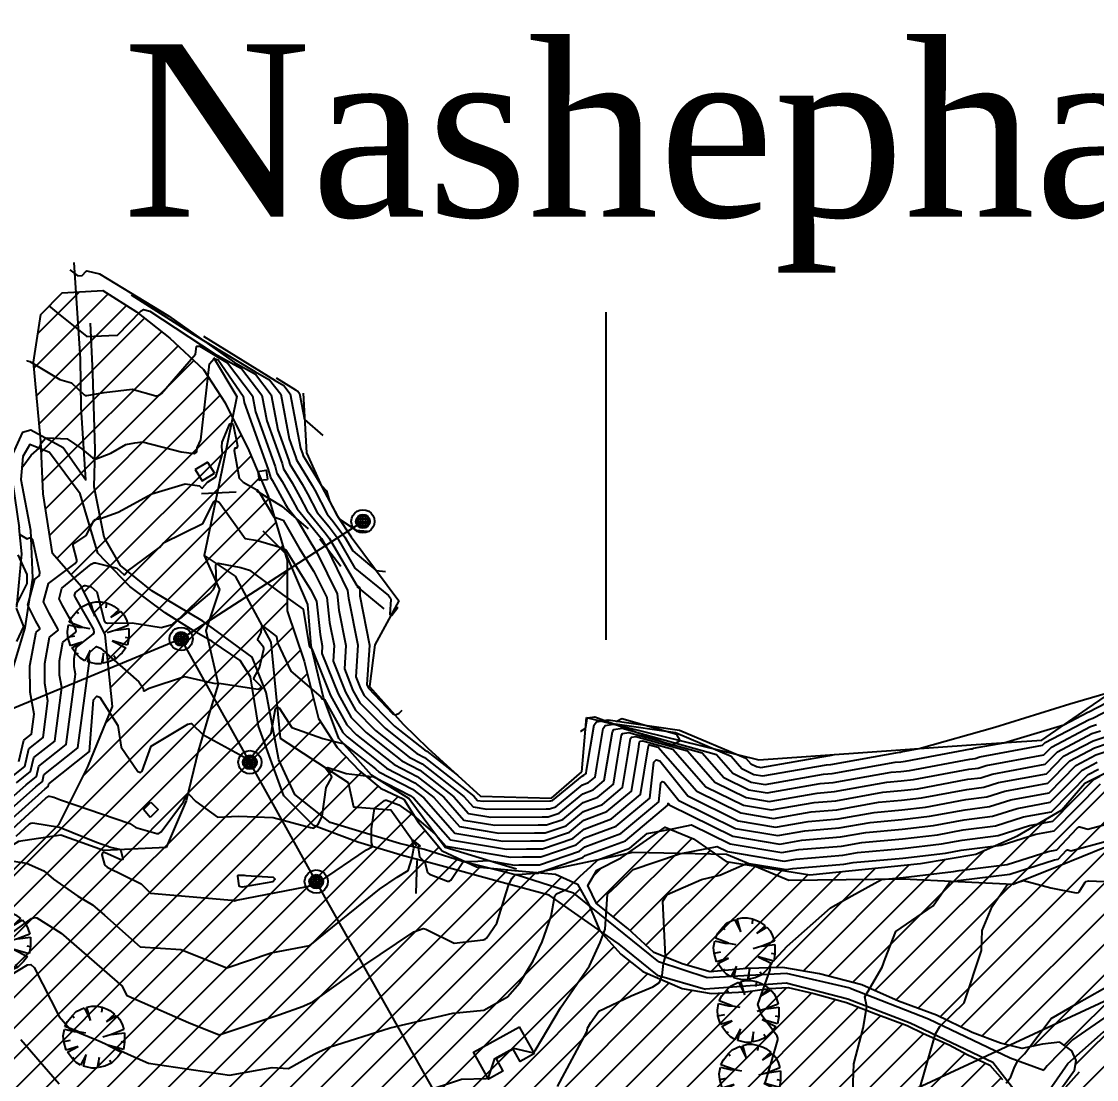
# Model space of a CAD drawing. Extents: x 13365 to 36625, y 86498 to 171760.
# Drawn here: x 16581.4 to 16893, y 88989.8 to 89296.4 of the extents above; entities that cross this region are included whole.
import ezdxf

# ---------------------------------------------------------------- set-up
doc = ezdxf.new("R2010")
doc.units = 0
doc.header["$LTSCALE"] = 5
doc.header["$MEASUREMENT"] = 0
for name, pattern in [('A_CONTINUOUS_LINE', [0]), ('EASEMENT_2', [5.5, 2, -1.5, 2]), ('STREAM', [0])]:
    doc.linetypes.add(name, pattern=pattern)
doc.layers.get('0').update_dxf_attribs({"linetype": 'A_CONTINUOUS_LINE'})
for name, color, linetype in [('BOUNDARY', 7, 'A_CONTINUOUS_LINE'), ('CONTOUR', 255, 'Continuous'), ('DRAINAGE', 162, 'A_CONTINUOUS_LINE'), ('ELECTRIC', 240, 'A_CONTINUOUS_LINE'), ('EXISTING BUILDING', 21, 'A_CONTINUOUS_LINE'), ('EXISTING ROAD', 25, 'A_CONTINUOUS_LINE'), ('FENCE & GATE', 7, 'FENCELINE2'), ('RELIEF', 255, 'A_CONTINUOUS_LINE'), ('Residential', 51, 'Continuous'), ('STREAM & RIVER FRONT', 161, 'A_CONTINUOUS_LINE'), ('TELECOM', 94, 'A_CONTINUOUS_LINE'), ('text', 7, 'Continuous'), ('TREES & VEGETN', 72, 'A_CONTINUOUS_LINE')]:
    doc.layers.add(name, color=color, linetype=linetype)
doc.linetypes.add('FENCELINE2', pattern='A,0.25,-0.1,[132,ltypeshp.shx,S=0.1,R=0,X=-0.1,Y=0],-0.1,1', length=1.45)

# ---------------------------------------------------------------- blocks, each defined once
blk = doc.blocks.new('S034')
at = {"color": 0}
for p, q in [((-0.25, 0.43), (-0.13, 0.48)), ((-0.13, 0.48), (0, 0.5)), ((0, 0.5), (0.13, 0.48)), ((0.13, 0.48), (0.25, 0.43)), ((-0.5, 0), (-0.48, 0.13)), ((-0.48, -0.13), (-0.5, 0)), ((-0.48, 0.13), (-0.43, 0.25)), ((-0.43, 0.25), (-0.35, 0.35)), ((-0.35, 0.35), (-0.25, 0.43)), ((-0.3, 0), (-0.28, 0.11)), ((-0.28, -0.11), (-0.3, 0)), ((0.3, 0), (-0.3, 0)), ((-0.28, 0.11), (-0.21, 0.21)), ((-0.28, -0.11), (-0.28, 0.11)), ((-0.28, 0.11), (0.28, 0.11)), ((-0.21, 0.21), (-0.11, 0.28)), ((-0.21, -0.21), (-0.21, 0.21)), ((-0.21, 0.21), (0.21, 0.21)), ((-0.11, 0.28), (0, 0.3)), ((-0.11, -0.28), (-0.11, 0.28)), ((-0.11, 0.28), (0.11, 0.28)), ((0, 0.3), (0.11, 0.28)), ((0, -0.3), (0, 0.3)), ((0.11, 0.28), (0.21, 0.21)), ((0.11, 0.28), (0.11, -0.28)), ((0.21, 0.21), (0.28, 0.11)), ((0.21, 0.21), (0.21, -0.21)), ((0.25, 0.43), (0.35, 0.35)), ((0.28, 0.11), (0.3, 0)), ((0.28, 0.11), (0.28, -0.11)), ((0.3, 0), (0.28, -0.11)), ((0.35, 0.35), (0.43, 0.25)), ((0.43, 0.25), (0.48, 0.13)), ((0.48, 0.13), (0.5, 0)), ((0.5, 0), (0.48, -0.13)), ((-0.43, -0.25), (-0.48, -0.13)), ((-0.35, -0.35), (-0.43, -0.25)), ((-0.25, -0.43), (-0.35, -0.35)), ((-0.21, -0.21), (-0.28, -0.11)), ((0.28, -0.11), (-0.28, -0.11)), ((-0.13, -0.48), (-0.25, -0.43)), ((-0.11, -0.28), (-0.21, -0.21)), ((0.21, -0.21), (-0.21, -0.21)), ((0, -0.3), (-0.11, -0.28)), ((0.11, -0.28), (-0.11, -0.28)), ((0.11, -0.28), (0, -0.3)), ((0.21, -0.21), (0.11, -0.28)), ((0.25, -0.43), (0.13, -0.48)), ((0.28, -0.11), (0.21, -0.21)), ((0.35, -0.35), (0.25, -0.43)), ((0.43, -0.25), (0.35, -0.35)), ((0.48, -0.13), (0.43, -0.25)), ((0, -0.5), (-0.13, -0.48)), ((0.13, -0.48), (0, -0.5))]:
    blk.add_line(p, q, dxfattribs=at)
blk = doc.blocks.new('S076')
at = {"color": 0}
for p, q in [((-0.35, 0.36), (-0.29, 0.41)), ((-0.25, 0.2), (-0.35, 0.36)), ((-0.29, 0.41), (-0.21, 0.45)), ((-0.21, 0.45), (-0.12, 0.48)), ((-0.12, 0.48), (-0.04, 0.28)), ((-0.04, 0.28), (-0.07, 0.49)), ((-0.07, 0.49), (0.08, 0.49)), ((0.07, 0.43), (0.08, 0.49)), ((0.08, 0.49), (0.2, 0.47)), ((0.2, 0.47), (0.13, 0.22)), ((0.13, 0.22), (0.24, 0.44)), ((0.24, 0.44), (0.32, 0.38)), ((0.32, 0.38), (0.35, 0.35)), ((0.35, 0.35), (0.42, 0.28)), ((-0.48, 0.13), (-0.45, 0.21)), ((-0.45, 0.21), (-0.43, 0.25)), ((-0.43, 0.25), (-0.37, 0.33)), ((-0.37, 0.33), (-0.25, 0.2)), ((-0.04, 0.28), (0, 0.14)), ((0.42, 0.28), (0.37, 0.25)), ((0.42, 0.28), (0.47, 0.17)), ((-0.5, 0.04), (-0.48, 0.13)), ((-0.5, -0.04), (-0.5, 0.04)), ((-0.48, 0.13), (-0.4, 0.12)), ((0.49, 0.07), (0.33, 0.08)), ((0.33, 0.08), (0.5, 0.05)), ((0.47, 0.17), (0.49, 0.07)), ((0.5, 0.05), (0.5, -0.04)), ((-0.48, -0.12), (-0.5, -0.04)), ((-0.27, -0.06), (-0.48, -0.12)), ((-0.47, -0.16), (-0.27, -0.06)), ((-0.41, -0.29), (-0.47, -0.16)), ((-0.09, -0.26), (-0.07, -0.14)), ((0.47, -0.17), (0.28, -0.13)), ((0.28, -0.13), (0.45, -0.22)), ((0.48, -0.13), (0.47, -0.17)), ((0.5, -0.04), (0.48, -0.13)), ((-0.35, -0.35), (-0.41, -0.29)), ((-0.35, -0.35), (-0.31, -0.32)), ((-0.09, -0.26), (-0.17, -0.47)), ((-0.13, -0.48), (-0.09, -0.32)), ((-0.09, -0.32), (-0.09, -0.26)), ((0.24, -0.43), (0.15, -0.26)), ((0.15, -0.26), (0.21, -0.45)), ((0.35, -0.35), (0.33, -0.32)), ((0.41, -0.29), (0.35, -0.35)), ((0.45, -0.22), (0.41, -0.29)), ((-0.25, -0.43), (-0.35, -0.35)), ((-0.17, -0.47), (-0.25, -0.43)), ((-0.02, -0.5), (-0.13, -0.48)), ((0.07, -0.49), (-0.02, -0.5)), ((0.07, -0.49), (0.05, -0.38)), ((0.21, -0.45), (0.07, -0.49)), ((0.35, -0.35), (0.24, -0.43))]:
    blk.add_line(p, q, dxfattribs=at)

msp = doc.modelspace()

# ---------------------------------------------------------------- hatches: boundary and pattern name
at = {"layer": 'Residential', "linetype": 'Continuous'}
h = msp.add_hatch(dxfattribs=at)
h.set_pattern_fill('ANSI31', color=256, scale=50, style=0)
h.paths.add_polyline_path([(16630.08, 88699.64), (16636.79, 88709.37), (16649.55, 88719.1), (16661.64, 88727.82), (16677.76, 88742.25), (16688.84, 88752.65), (16696.23, 88764.39), (16701.94, 88775.8), (16706.64, 88784.85), (16708.99, 88796.26), (16706.77, 88807.64), (16706.77, 88816.38), (16711.14, 88821.3), (16720.98, 88823.48), (16733.01, 88825.67), (16745.86, 88825.94), (16758.44, 88826.76), (16770.2, 88828.95), (16775.12, 88834.96), (16779.49, 88842.33), (16781.2, 88847.63), (16783.39, 88858.01), (16783.94, 88871.12), (16786.67, 88882.86), (16792.69, 88889.69), (16804.72, 88898.7), (16813.47, 88906.9), (16830.85, 88927.16), (16842.89, 88943.31), (16854.23, 88954.99), (16866.95, 88968.04), (16878.64, 88981.43), (16886.55, 88992.43), (16887.08, 88995.26), (16885.83, 88998.09), (16882.37, 89000.6), (16877.35, 88999.97), (16871.39, 88998.71), (16865.11, 89000.28), (16856.94, 89003.42), (16846.59, 89008.44), (16835.6, 89012.51), (16824.92, 89017.22), (16812.68, 89020.35), (16802.01, 89022.23), (16791.65, 89021.92), (16780.97, 89020.98), (16773.13, 89023.17), (16764.65, 89026.62), (16757.12, 89033.52), (16748.01, 89040.74), (16745.5, 89046.01), (16748.14, 89050.4), (16755.22, 89054.05), (16767.92, 89062.87), (16776.21, 89059.56), (16785.6, 89052.94), (16809.9, 89049.08), (16841.94, 89052.39), (16857.96, 89055.11), (16870.02, 89060.42), (16882.8, 89067.87), (16889.54, 89075.67), (16900.18, 89080.98), (16914.73, 89083.46), (16927.5, 89084.17), (16943.83, 89088.78), (16962.72, 89092.76), (16988.62, 89097.01), (17014.52, 89103.39), (17034.39, 89110.48), (17068.97, 89124.81), (17094.87, 89135.8), (17108.71, 89141.47), (17119.71, 89151.39), (17133.9, 89163.09), (17148.45, 89174.43), (17162.29, 89184), (17177.97, 89193.32), (17191.46, 89202.89), (17199.62, 89212.11), (17209.2, 89224.87), (17218.78, 89237.27), (17224.81, 89243.3), (17235.81, 89246.13), (17251.77, 89251.1), (17268.24, 89259.11), (17283.14, 89268.68), (17298.75, 89279.31), (17322.88, 89295.62), (17338.85, 89305.9), (17351.62, 89313.69), (17366.88, 89321.85), (17376.24, 89330.89), (17386.34, 89346.58), (17395.32, 89366.76), (17407.11, 89389.75), (17417.21, 89411.61), (17425.09, 89428.62), (17428.46, 89447.68), (17430.7, 89469.54), (17436.31, 89481.87), (17444.17, 89489.16), (17456.51, 89491.4), (17464.93, 89490.84), (17468.86, 89488.6), (17472.79, 89482.43), (17476.15, 89468.42), (17479.52, 89457.77), (17482.32, 89447.12), (17484.57, 89437.59), (17489.62, 89426.38), (17493.55, 89407.32), (17496.35, 89392.18), (17498.04, 89380.41), (17497.47, 89357.99), (17498.04, 89344.54), (17497.47, 89325.48), (17491.88, 89313.93), (17489.35, 89302.53), (17491.88, 89284.16), (17495.69, 89274.02), (17496.32, 89260.71), (17500.13, 89251.84), (17506.47, 89242.34), (17512.18, 89226.5), (17514.72, 89208.76), (17519.79, 89189.75), (17521.06, 89172.65), (17519.79, 89163.78), (17514.08, 89151.11), (17512.2, 89138.81), (17511.56, 89125.51), (17505.86, 89114.74), (17503.32, 89103.33), (17498.25, 89089.39), (17493.81, 89078.62), (17488.73, 89072.29), (17477.32, 89066.59), (17470.98, 89056.45), (17464, 89046.95), (17457.66, 89036.81), (17450.68, 89033.01), (17443.7, 89033.64), (17438.39, 89036.68), (17430.24, 89041.56), (17423.32, 89046.85), (17413.95, 89052.55), (17405.8, 89056.21), (17398.06, 89057.84), (17391.95, 89057.84), (17381.76, 89055.4), (17373.61, 89052.55), (17363.84, 89047.26), (17356.1, 89043.19), (17347.13, 89037.9), (17325.7, 89022.65), (17312.17, 89011.71), (17296.71, 89003.99), (17277.38, 88996.91), (17259.34, 88990.47), (17237.43, 88980.17), (17221.33, 88969.23), (17205.87, 88958.29), (17191.05, 88946.71), (17174.94, 88931.26), (17161.95, 88916.91), (17148.42, 88902.75), (17131.67, 88889.23), (17113.63, 88869.92), (17087.22, 88850.61), (17066.6, 88837.74), (17060.01, 88833.61), (17047.77, 88823.32), (17030.09, 88812.35), (17020.8, 88807.05), (17010.52, 88801.41), (17002.56, 88798.1), (16996.26, 88797.44), (16991.61, 88799.1), (16988.63, 88803.07), (16987.63, 88809.37), (16983.98, 88813.34), (16977.02, 88815), (16967.07, 88813.67), (16956.45, 88810.69), (16950.15, 88806.05), (16939.54, 88800.75), (16932.9, 88795.78), (16925.27, 88791.14), (16916.65, 88788.49), (16904.59, 88787.48), (16891.32, 88787.15), (16878.39, 88785.49), (16865.12, 88781.51), (16853.51, 88778.53), (16841.57, 88776.87), (16826.98, 88776.21), (16817.36, 88774.88), (16808.65, 88771.19), (16799.69, 88767.88), (16791.4, 88764.9), (16784.1, 88763.24), (16778.79, 88758.93), (16772.49, 88751.97), (16766.19, 88746.01), (16759.83, 88740.61), (16752.2, 88735.31), (16747.23, 88731.01), (16744.24, 88727.03), (16740.59, 88721.73), (16737.61, 88716.09), (16731.64, 88712.45), (16722.35, 88708.14), (16716.38, 88706.15), (16705.43, 88705.82), (16691.5, 88707.15), (16680.22, 88706.48), (16670.27, 88703.5), (16655.94, 88698.5), (16644.66, 88695.19), (16637.69, 88693.86), (16633.38, 88694.52), (16629.4, 88696.84)])
h = msp.add_hatch(dxfattribs=at)
h.set_pattern_fill('ANSI31', color=256, scale=50, style=0)
h.paths.add_polyline_path([(15494.79, 88343.41), (15503.05, 88354.41), (15508.54, 88365.97), (15518.89, 88373.27), (15533.51, 88383.62), (15558.48, 88393.35), (15577.97, 88397), (15607.07, 88403.29), (15633.43, 88411.09), (15654.74, 88415.7), (15676.1, 88420.04), (15693.91, 88430.32), (15706.96, 88438.23), (15719.63, 88447.71), (15731.89, 88457.2), (15742.58, 88464.71), (15752.47, 88472.22), (15759.59, 88482.5), (15770.27, 88493.96), (15781.01, 88509.86), (15800.74, 88539.42), (15819.59, 88560.76), (15833.33, 88584.79), (15840.8, 88609.85), (15845.3, 88632.32), (15851.48, 88654.79), (15854.3, 88685.13), (15858.23, 88705.92), (15868.1, 88730.61), (15884.93, 88750.05), (15909.11, 88767.38), (15929.62, 88784.71), (15946.97, 88802.57), (15959.58, 88816.75), (15976.31, 88831.6), (15988.68, 88843.96), (15999.3, 88855.15), (16010.44, 88865.27), (16025.64, 88888.55), (16038.81, 88906.77), (16059.07, 88923.97), (16078.48, 88949.09), (16109.59, 88960.28), (16133.23, 88970.22), (16158.29, 88983.66), (16181.47, 88991.65), (16209.45, 88998.03), (16237.42, 89001.23), (16258.26, 89000.15), (16285.47, 89001.69), (16309.96, 89002.78), (16328.69, 89000), (16352.28, 89000.7), (16380.04, 89006.24), (16405.71, 89009.71), (16432.07, 89013.17), (16461.22, 89017.33), (16497.3, 89023.57), (16526.44, 89031.89), (16559.74, 89039.51), (16578.48, 89049.91), (16592.35, 89063.77), (16600.68, 89080.41), (16607.78, 89097.88), (16605.7, 89118.67), (16598.76, 89132.53), (16590.44, 89142.24), (16587.66, 89159.57), (16586.97, 89174.81), (16584.89, 89197.69), (16586.97, 89211.55), (16593.21, 89217.79), (16605.01, 89218.48), (16614.72, 89212.24), (16624.43, 89204.62), (16634.15, 89195.61), (16640.39, 89185.9), (16647.33, 89172.04), (16652.88, 89158.87), (16658.43, 89140.16), (16658.43, 89125.6), (16663.29, 89111.05), (16667.45, 89094.41), (16672.91, 89086.02), (16679.34, 89079.24), (16685.41, 89074.24), (16692.2, 89071.03), (16696.49, 89064.25), (16703.28, 89056.04), (16713.28, 89051.4), (16724.35, 89050.33), (16736.14, 89049.26), (16742.57, 89046.41), (16745.78, 89040.7), (16749, 89032.85), (16755.07, 89026.07), (16761.5, 89021.07), (16772.86, 89016.17), (16781.32, 89014.73), (16791.22, 89015.14), (16798.23, 89016.17), (16803.59, 89016.38), (16811.02, 89014.73), (16820.51, 89012.05), (16828.96, 89008.75), (16838.04, 89005.46), (16842.85, 89003.14), (16850.27, 88999.84), (16855.43, 88996.96), (16862.03, 88993.87), (16865.74, 88989.74), (16869.04, 88985.21), (16867.81, 88980.89), (16865.33, 88976.35), (16861.41, 88972.23), (16857.89, 88968.43), (16853.15, 88964.11), (16847.16, 88958.75), (16840.36, 88952.16), (16834.17, 88945.36), (16828.4, 88937.94), (16823.43, 88931.05), (16818.89, 88924.87), (16814.35, 88918.28), (16808.17, 88911.89), (16800.33, 88904.88), (16793.11, 88899.11), (16787.75, 88893.55), (16782.39, 88887.99), (16779.28, 88882.12), (16777.22, 88876.35), (16777.22, 88869.76), (16776.8, 88862.96), (16776.6, 88856.36), (16774.95, 88849.57), (16772.68, 88844), (16769.79, 88839.47), (16766.08, 88836.38), (16761.95, 88834.53), (16757.42, 88833.08), (16749.79, 88833.08), (16738.24, 88832.88), (16728.08, 88831.98), (16721.27, 88831.15), (16714.47, 88830.12), (16708.49, 88828.68), (16702.71, 88826), (16699.62, 88822.5), (16697.76, 88818.17), (16697.97, 88812.61), (16699, 88805.81), (16699.82, 88800.04), (16700.44, 88795.92), (16700, 88789.22), (16697.94, 88783.45), (16695.05, 88777.68), (16692.37, 88770.67), (16688.66, 88764.08), (16684.95, 88758.52), (16679.79, 88754.6), (16674.22, 88749.45), (16668.45, 88743.48), (16662.26, 88737.3), (16653.96, 88731.41), (16649.63, 88727.7), (16640.14, 88721.73), (16632.1, 88715.96), (16620.75, 88707.72), (16611.47, 88700.51), (16599.51, 88692.27), (16589.55, 88686.14), (16580.47, 88678.73), (16571.6, 88671.1), (16563.56, 88663.48), (16555.52, 88657.5), (16544.79, 88650.91), (16530.15, 88642.46), (16514.39, 88633.52), (16499.54, 88625.9), (16487.17, 88620.34), (16477.48, 88616.83), (16464.48, 88609.42), (16448.6, 88600.35), (16437.17, 88594.29), (16421.5, 88586.46), (16411.8, 88580.9), (16397.99, 88572.86), (16386.23, 88566.27), (16371.17, 88554.94), (16361, 88548.89), (16351.51, 88542.09), (16343.88, 88535.5), (16333.78, 88528.28), (16324.29, 88520.46), (16317.69, 88516.54), (16309.03, 88512.83), (16298.72, 88508.51), (16287.9, 88504.05), (16274.15, 88499.34), (16260.78, 88494.83), (16249.67, 88490.13), (16234.99, 88486.18), (16223.31, 88480.91), (16211.26, 88475.64), (16203.73, 88472.07), (16190.55, 88467.74), (16179.34, 88465.04), (16167.85, 88463.91), (16151.28, 88459.58), (16139.23, 88455.07), (16126.05, 88449.99), (16108.72, 88443.97), (16098.5, 88439.02), (16086.83, 88433.75), (16079.86, 88431.31), (16072.33, 88425.47), (16064.98, 88419.08), (16059.15, 88412.87), (16046.86, 88427.97), (16026.65, 88428.3), (16013.4, 88424), (15997.83, 88418.7), (15985.9, 88411.42), (15973.64, 88402.15), (15960.39, 88394.54), (15935.15, 88389.2), (15913.84, 88379.33), (15896.68, 88369.47), (15881.09, 88362.71), (15865.49, 88361.68), (15843.14, 88364.79), (15821.3, 88366.87), (15808.96, 88367.64), (15797.8, 88368.71), (15784.5, 88370), (15769.49, 88370.86), (15751.25, 88370.64), (15731.73, 88370), (15714.09, 88366.67), (15694.41, 88362.99), (15680.14, 88359.75), (15660.69, 88353.49), (15640.15, 88346.79), (15619.17, 88342.48), (15596.47, 88340.53), (15573.72, 88338.78), (15559.14, 88335.05), (15545.23, 88329.97), (15528.27, 88325.9), (15504.18, 88323.19), (15495.03, 88330.84)])
edge = h.paths.add_edge_path(flags=16)
edge.add_arc((15950.24, 88496.61), 15.56, 174.6777, 264.6777, ccw=False)
edge.add_line((15934.75, 88498.05), (15906.02, 88532.68))
edge.add_line((15906.02, 88532.68), (15899.63, 88540.38))
edge.add_line((15899.63, 88540.38), (15893.25, 88548.08))
edge.add_line((15893.25, 88548.08), (15910.18, 88562.12))
edge.add_line((15910.18, 88562.12), (15916.56, 88554.43))
edge.add_line((15916.56, 88554.43), (15962.74, 88592.74))
edge.add_line((15962.74, 88592.74), (16082.04, 88691.7))
edge.add_line((16082.04, 88691.7), (16199.02, 88788.75))
edge.add_line((16199.02, 88788.75), (16197.43, 88790.67))
edge.add_line((16197.43, 88790.67), (16212.05, 88802.8))
edge.add_line((16212.05, 88802.8), (16220.35, 88792.79))
edge.add_line((16220.35, 88792.79), (16248.76, 88758.55))
edge.add_line((16248.76, 88758.55), (16262.81, 88741.61))
edge.add_line((16262.81, 88741.61), (16291.54, 88706.98))
edge.add_line((16291.54, 88706.98), (16300.8, 88695.82))
edge.add_line((16300.8, 88695.82), (16286.18, 88683.69))
edge.add_line((16286.18, 88683.69), (16283.3, 88687.15))
edge.add_line((16283.3, 88687.15), (16260.21, 88668))
edge.add_line((16260.21, 88668), (16244.43, 88654.91))
edge.add_line((16244.43, 88654.91), (16207.37, 88624.16))
edge.add_line((16207.37, 88624.16), (16155.82, 88581.4))
edge.add_line((16155.82, 88581.4), (16117.83, 88549.88))
edge.add_line((16117.83, 88549.88), (16110.13, 88543.5))
edge.add_line((16110.13, 88543.5), (16047.02, 88491.14))
edge.add_line((16047.02, 88491.14), (16000.84, 88452.83))
edge.add_line((16000.84, 88452.83), (16013.34, 88437.77))
edge.add_line((16013.34, 88437.77), (15992.73, 88428.16))
edge.add_line((15992.73, 88428.16), (15983.91, 88438.79))
edge.add_line((15983.91, 88438.79), (15977.52, 88446.48))
edge.add_line((15977.52, 88446.48), (15948.79, 88481.12))

# ---------------------------------------------------------------- linework, layer by layer
at = {"layer": 'BOUNDARY'}
msp.add_line((16627.68, 89117.45), (16576.67, 89096.3), dxfattribs=at)
at = {"layer": 'CONTOUR', "color": 33, "linetype": 'A_CONTINUOUS_LINE'}
for points in [[(16595.4, 89224.44), (16597.74, 89222.76), (16598.96, 89222.82), (16600.17, 89224.07), (16600.3, 89224.13), (16604.05, 89223.29), (16624.05, 89211.15), (16643.13, 89197.6), (16649.25, 89194.2), (16653.81, 89188.24), (16655.73, 89178.07), (16658.91, 89169.21), (16659.22, 89168.11), (16662.74, 89162.3), (16664.3, 89159.51), (16667.1, 89154.11), (16670.54, 89149.92), (16672.86, 89146.82), (16678.04, 89137.96), (16687.74, 89130.08), (16688.34, 89129.3), (16688.43, 89128.94), (16688.18, 89124.63), (16688.45, 89124.27), (16688.71, 89124.35), (16690.34, 89126.48), (16690.36, 89126.76)], [(16613.17, 89217.18), (16630.97, 89205.86), (16649.03, 89194.96), (16653.33, 89192.57), (16656.54, 89188.38), (16658.99, 89175.44), (16660.91, 89170.08), (16661.1, 89169.41), (16665.65, 89161.91), (16666.42, 89160.54), (16670, 89153.6), (16671.76, 89151.48), (16675.13, 89146.96), (16677.46, 89142.98), (16684.23, 89137.28), (16686.89, 89137.05)], [(16589.26, 89214.09), (16591.56, 89212.17), (16600.36, 89205.11), (16606.68, 89205.43), (16609.24, 89205.56), (16616.05, 89212.57), (16616.78, 89212.91), (16618.56, 89212.51), (16637.24, 89200.24), (16645.16, 89195.83), (16651.08, 89188.1), (16652.47, 89180.71), (16656.91, 89168.34), (16657.34, 89166.81), (16659.84, 89162.69), (16662.19, 89158.48), (16664.19, 89154.62), (16669.33, 89148.36), (16670.59, 89146.68), (16678.63, 89132.95), (16679.38, 89132.34), (16679.42, 89132.28), (16679.46, 89132.11), (16679.47, 89129.94), (16682.26, 89115.7), (16681.54, 89104.23), (16681.79, 89103.59), (16682, 89103.22), (16688.93, 89095.85), (16689.66, 89095.46), (16689.76, 89095.47), (16690.91, 89095.98), (16691.74, 89096.79)], [(16634.17, 89205.18), (16654.93, 89192.33), (16657.42, 89190.94), (16659.28, 89188.51), (16662.25, 89172.8), (16662.92, 89170.94), (16662.98, 89170.72), (16668.23, 89162.06), (16669.79, 89160.42), (16670.69, 89157.39), (16672.91, 89153.1), (16672.97, 89153.03), (16673.59, 89152.2), (16678.44, 89149), (16681.64, 89148.73)], [(16581.4, 89167.24), (16581.52, 89167.24), (16581.78, 89167.44), (16584.17, 89170.7), (16586.5, 89172.77), (16587.21, 89174.34), (16588.32, 89175.62), (16588.43, 89175.7), (16588.88, 89175.78), (16594.62, 89175.5), (16598.86, 89172.6), (16602, 89169.99), (16602.61, 89169.64), (16602.67, 89169.62), (16603.02, 89169.67), (16607.26, 89171.31), (16611.62, 89173.85), (16614.28, 89174.29), (16616.47, 89174.55), (16627.7, 89171.66), (16631.44, 89171.24), (16632.2, 89171.71), (16632.25, 89171.76), (16632.27, 89171.84), (16632.3, 89172.86), (16633.4, 89175.15), (16635.87, 89197.22), (16637.26, 89198.74), (16638.38, 89198.35), (16645.61, 89187.83), (16645.96, 89185.98), (16652.9, 89166.6), (16653.57, 89164.21), (16654.02, 89163.47), (16657.96, 89156.43), (16658.37, 89155.64), (16661.18, 89152.22), (16665.22, 89145.3), (16667.11, 89142.28), (16672.89, 89130.49), (16673.41, 89125.78), (16675.41, 89115.59), (16674.98, 89108.75), (16677.47, 89102.56), (16679.5, 89098.94), (16686.76, 89091.58), (16689.81, 89089.16), (16696, 89084.27), (16698.2, 89083.13), (16712.54, 89071.84), (16713.58, 89070.67), (16715.16, 89070.41), (16734.56, 89070.5), (16734.83, 89070.51), (16735.33, 89070.68), (16743.85, 89077.73), (16744.42, 89077.94), (16745.02, 89078.44), (16745.18, 89079.41), (16747.39, 89092.52), (16748.02, 89093.45), (16751.47, 89094.01), (16772.13, 89091.05), (16791.36, 89082.91), (16792.81, 89081.25), (16794.46, 89080.44), (16795.68, 89080.24), (16815.59, 89083.71), (16815.65, 89083.72), (16817, 89083.96)], [(16577.17, 89076.38), (16582.34, 89080.52), (16583.56, 89085.61), (16587.7, 89088.89), (16589.09, 89099.52), (16588.2, 89104.5), (16588.14, 89110.35), (16589.51, 89117.95), (16591.87, 89119.8), (16592, 89120.02), (16591.94, 89120.43), (16589.42, 89124.89), (16587.79, 89128.21), (16589.23, 89133.52), (16597.01, 89139.37), (16597.47, 89140), (16597.49, 89140.37), (16596.34, 89144.42), (16596.37, 89144.79), (16596.59, 89145.07), (16600.18, 89147.45), (16602.36, 89151.7), (16602.61, 89151.99), (16602.72, 89152.05), (16604.29, 89152.39), (16609.39, 89154.19), (16619.21, 89159.52), (16628.82, 89162.4), (16633.01, 89161.88), (16633.6, 89161.22), (16633.67, 89161.19), (16633.84, 89161.26), (16635.3, 89162.89), (16637.7, 89164.43), (16639.67, 89171.22), (16639.49, 89173.1), (16639.56, 89174.5), (16641.75, 89179.78), (16642.23, 89180.04), (16642.71, 89179.61), (16643.98, 89173.4), (16643.86, 89172.82), (16643.81, 89172.8), (16643.28, 89172.8), (16643.24, 89172.78), (16643.05, 89172.11), (16644.45, 89164.05), (16645.65, 89162.88), (16649.58, 89160.69), (16649.78, 89160.69), (16649.79, 89160.69), (16649.84, 89160.64), (16650.25, 89159.96), (16654.57, 89152.86), (16657.22, 89151.85), (16661.91, 89143.8), (16666.14, 89137.05), (16669.88, 89129.43), (16670.66, 89122.26), (16671.98, 89115.53), (16671.7, 89111.01), (16675.31, 89102.05), (16678.24, 89096.8), (16684.02, 89090.96), (16688.65, 89087.28), (16693.8, 89083.21), (16697.5, 89081.29), (16709.63, 89071.75), (16712.27, 89068.77), (16716.31, 89068.1), (16733.43, 89068.18), (16734.42, 89068.19), (16736.3, 89068.84), (16743.96, 89075.17), (16745.76, 89075.83), (16747.66, 89077.42), (16748.16, 89080.49), (16750.02, 89091.55), (16750.56, 89092.33), (16753.46, 89092.81), (16770.9, 89090.3), (16787.12, 89083.44), (16790.2, 89079.93), (16793.69, 89078.2), (16796.29, 89077.77), (16814.7, 89080.98), (16816, 89081.09), (16835.86, 89084.65), (16836.15, 89084.68), (16836.39, 89084.7), (16841.56, 89085.67), (16863.46, 89091.86), (16885.2, 89098.61), (16897.81, 89102.35)], [(16579.96, 89075.78), (16584.05, 89079.06), (16585.01, 89083.08), (16591.05, 89087.87), (16593.09, 89103.4), (16592.46, 89106.94), (16592.42, 89111.09), (16593.38, 89116.49), (16597.03, 89119.34), (16597.23, 89119.67), (16597.13, 89120.31), (16593.25, 89127.18), (16592.3, 89129.12), (16593.14, 89132.21), (16601.61, 89139.13), (16602.4, 89139.51), (16602.9, 89139.51), (16609.08, 89137.99), (16611.06, 89136.12), (16611.28, 89136.05), (16611.37, 89136.1), (16612.12, 89137.09), (16621.39, 89143.95), (16622.57, 89145.29), (16633.95, 89150.96), (16637.13, 89157.23), (16637.66, 89157.56), (16638.7, 89157.1), (16646.24, 89146.55), (16649.76, 89146.01), (16655.97, 89144.16), (16657.96, 89143.41), (16658.6, 89142.31), (16665.17, 89131.82), (16666.86, 89128.37), (16667.92, 89118.74), (16668.56, 89115.47), (16668.42, 89113.28), (16673.15, 89101.53), (16676.99, 89094.67), (16681.27, 89090.34), (16687.48, 89085.4), (16691.59, 89082.15), (16696.81, 89079.45), (16706.72, 89071.65), (16710.96, 89066.86), (16717.45, 89065.79), (16732.3, 89065.86), (16734.01, 89065.88), (16737.28, 89067), (16744.06, 89072.61), (16747.09, 89073.72), (16750.3, 89076.41), (16751.14, 89081.56), (16752.66, 89090.57), (16753.09, 89091.21), (16755.46, 89091.6), (16782.87, 89083.96), (16787.59, 89078.6), (16792.92, 89075.97), (16796.9, 89075.3), (16813.81, 89078.25), (16816.34, 89078.46), (16834.64, 89081.74), (16836.21, 89081.88), (16837.56, 89082.04), (16856.52, 89085.59), (16856.95, 89085.64), (16857.33, 89085.76), (16866.13, 89087.39), (16883.52, 89092.54), (16890.44, 89096.2), (16890.78, 89096.31), (16903.23, 89102.77)], [(16580.64, 89081.98), (16582.11, 89088.13), (16584.34, 89089.9), (16585.09, 89095.64), (16583.95, 89102.07), (16583.87, 89109.62), (16585.63, 89119.42), (16586.72, 89120.27), (16586.77, 89120.36), (16586.75, 89120.56), (16585.59, 89122.6), (16583.28, 89127.3), (16585.32, 89134.82), (16586.56, 89135.75), (16586.64, 89135.86), (16586.68, 89136.7), (16584.67, 89146.07), (16584.14, 89146.78), (16584.05, 89146.79), (16583.17, 89146.44), (16583.09, 89146.43), (16582.92, 89146.49), (16581.06, 89147.6)], [(16575.75, 89068.94), (16582.74, 89075.19), (16585.75, 89077.6), (16586.46, 89080.56), (16594.4, 89086.86), (16597.08, 89107.28), (16596.71, 89109.38), (16596.69, 89111.83), (16597.26, 89115.02), (16602.19, 89118.88), (16602.45, 89119.32), (16602.33, 89120.19), (16597.08, 89129.48), (16596.81, 89130.03), (16597.05, 89130.91), (16599.46, 89132.88), (16599.69, 89132.99), (16599.83, 89132.99), (16601.59, 89132.56), (16603.2, 89131.14), (16605.33, 89122.82), (16605.73, 89122.24), (16606.29, 89122.05), (16613.5, 89122.15), (16621.88, 89120.78), (16625.09, 89121.66), (16626.47, 89122.86), (16627.96, 89123.91), (16635.89, 89130.56), (16637.02, 89131.77), (16637.89, 89133.73), (16637.7, 89138.86), (16637.88, 89139.25), (16638.43, 89139.41), (16644.93, 89138.19), (16647.47, 89137.43), (16657.1, 89130.3), (16663.03, 89126.12), (16664.82, 89115.46), (16665.02, 89115.03), (16665.52, 89114.6), (16670.99, 89101.02), (16675.74, 89092.53), (16678.52, 89089.71), (16686.31, 89083.52), (16689.39, 89081.1), (16696.11, 89077.62), (16703.81, 89071.56), (16709.65, 89064.96), (16718.59, 89063.48), (16731.17, 89063.54), (16733.6, 89063.56), (16738.25, 89065.16), (16744.16, 89070.05), (16748.42, 89071.62), (16752.94, 89075.39), (16754.12, 89082.64), (16755.29, 89089.6), (16755.63, 89090.09), (16757.46, 89090.39), (16778.63, 89084.49), (16784.98, 89077.27), (16792.16, 89073.73), (16797.51, 89072.83), (16812.92, 89075.52), (16816.68, 89075.83), (16833.43, 89078.83), (16836.27, 89079.08), (16838.72, 89079.37), (16856.24, 89082.65), (16857.79, 89082.85), (16859.13, 89083.27), (16877.33, 89086.63), (16878.11, 89087.42), (16890.83, 89094.13), (16891.89, 89094.49), (16903.11, 89100.31)], [(16577.79, 89064.6), (16588.31, 89073.99), (16589.16, 89074.67), (16589.36, 89075.51), (16601.11, 89084.83), (16602.28, 89099.83), (16603.22, 89100.88), (16604.08, 89100.57), (16609.37, 89092.39), (16610.25, 89086.08), (16615.17, 89079.02), (16615.88, 89078.73), (16616.42, 89079.15), (16618.99, 89086.34), (16629.6, 89092.73), (16630.59, 89092.93), (16630.91, 89092.78), (16633.99, 89089.78), (16646.7, 89082.8), (16647.91, 89083.07), (16653.75, 89090.14), (16655, 89097.3), (16655.48, 89097.77), (16656.06, 89097.54), (16659.71, 89091.83), (16668.75, 89088.59), (16673.68, 89087.3), (16674.64, 89087.18), (16683.98, 89079.77), (16684.98, 89078.98), (16694.72, 89073.94), (16697.99, 89071.37), (16707.04, 89061.15), (16720.87, 89058.86), (16728.91, 89058.9), (16732.78, 89058.93), (16740.19, 89061.47), (16744.36, 89064.93), (16751.09, 89067.4), (16758.21, 89073.35), (16760.08, 89084.79), (16760.56, 89087.65), (16760.7, 89087.85), (16761.45, 89087.97), (16770.14, 89085.55), (16779.75, 89074.61), (16790.62, 89069.25), (16798.73, 89067.88), (16811.14, 89070.05), (16817.37, 89070.57), (16830.99, 89073.01), (16836.39, 89073.49), (16841.05, 89074.04), (16855.68, 89076.78), (16859.47, 89077.25), (16862.74, 89078.29), (16878.08, 89081.13), (16881.66, 89084.76), (16891.6, 89090.01), (16894.11, 89090.85)], [(16578.82, 89062.43), (16588.45, 89071.34), (16589.36, 89071.85), (16589.47, 89071.86), (16590.83, 89071.64), (16592.74, 89070.87), (16612.81, 89063.99), (16614.51, 89062.76), (16620.67, 89061.02), (16621.19, 89061.04), (16621.9, 89061.55), (16628.35, 89070.2), (16628.5, 89070.52), (16629.45, 89072.49), (16629.61, 89072.59), (16629.86, 89072.51), (16631.92, 89070.3), (16638.22, 89065.77), (16644.27, 89066.11), (16654.32, 89065.71), (16665.21, 89062.77), (16666.11, 89062.65), (16667.37, 89063.64), (16668.54, 89066.11), (16669.74, 89074.43), (16671.27, 89077.17), (16671.32, 89077.42), (16671.26, 89077.64), (16669.68, 89079.75), (16669.69, 89080.02), (16670.19, 89080.19), (16675.54, 89078.48), (16682.05, 89077.72), (16682.42, 89077.29), (16682.46, 89077.27), (16682.51, 89077.28), (16682.97, 89077.67), (16683.02, 89077.69), (16683.07, 89077.68), (16683.71, 89077.44), (16694.03, 89072.1), (16695.08, 89071.27), (16705.73, 89059.25), (16722.01, 89056.55), (16727.78, 89056.58), (16732.37, 89056.62), (16741.17, 89059.63), (16744.46, 89062.36), (16752.42, 89065.29), (16760.85, 89072.33), (16763.06, 89085.87), (16763.2, 89086.67), (16763.24, 89086.73), (16763.45, 89086.76), (16765.9, 89086.08), (16777.14, 89073.29), (16789.86, 89067.01), (16799.34, 89065.41), (16810.25, 89067.32), (16817.71, 89067.94), (16829.77, 89070.11), (16836.45, 89070.69), (16842.22, 89071.38), (16855.4, 89073.84), (16860.31, 89074.46), (16864.54, 89075.81), (16878.45, 89078.37), (16883.44, 89083.44), (16891.99, 89087.95), (16895.22, 89089.03)], [(16579.84, 89060.26), (16583.75, 89063.87), (16584.12, 89064.08), (16584.73, 89064.13), (16592.4, 89062.92), (16603.12, 89058.55), (16606.43, 89057.42), (16606.71, 89057.21), (16609.83, 89056.48), (16610.05, 89056.35), (16610.16, 89056.16), (16610.81, 89053.76), (16610.74, 89053.52), (16610.23, 89053.42), (16605.44, 89055.54), (16604.97, 89055.52), (16604.93, 89055.48), (16604.7, 89054.88), (16605.46, 89052.05), (16605.57, 89051.85), (16606.24, 89051.3), (16616.09, 89046.51), (16618.76, 89043.81), (16641.2, 89041.88), (16642.55, 89041.78), (16643.16, 89041.54), (16643.76, 89041.73), (16666.76, 89046.23), (16667.73, 89047.02), (16681.43, 89056.31), (16682.99, 89057.2), (16683.09, 89057.31), (16683.1, 89057.39), (16682.88, 89058.43), (16682.89, 89062.45), (16683.74, 89068.32), (16686.65, 89070.6), (16686.92, 89070.72), (16687.22, 89070.69), (16690.73, 89069.35), (16694.42, 89066.8), (16701.33, 89060.84), (16704.42, 89057.35), (16723.15, 89054.24), (16726.65, 89054.26), (16731.96, 89054.3), (16742.14, 89057.79), (16744.57, 89059.8), (16753.76, 89063.18), (16763.49, 89071.31), (16764.67, 89081.73), (16765.31, 89082.45), (16766.45, 89082.12), (16774.53, 89071.96), (16789.09, 89064.77), (16799.95, 89062.94), (16809.36, 89064.59), (16818.06, 89065.32), (16828.55, 89067.2), (16836.51, 89067.9), (16843.38, 89068.71), (16855.13, 89070.91), (16861.15, 89071.66), (16866.35, 89073.32), (16878.82, 89075.62), (16885.21, 89082.11), (16892.37, 89085.89), (16896.33, 89087.21)], [(16572.86, 89054.01), (16582.87, 89052.44), (16587.93, 89050.29), (16590.69, 89047.81), (16597.75, 89042.92), (16602, 89040.43), (16605.5, 89037.36), (16615.84, 89028.26), (16627.63, 89027.45), (16640.93, 89022.14), (16653.72, 89026.43), (16664.99, 89028.64), (16685.12, 89044.94), (16690.29, 89048.44), (16693.49, 89050.37), (16694.5, 89053.75), (16695.07, 89056.83), (16694.89, 89057.61), (16694.71, 89058.99), (16694.76, 89059.1), (16694.87, 89059.1), (16695.78, 89058.4), (16696.89, 89057.53), (16696.93, 89057.4), (16696.9, 89057.37), (16696.41, 89057.29), (16696.38, 89057.26), (16696.33, 89057.04), (16696.8, 89054.33), (16698.3, 89052.75), (16699.11, 89049.75), (16699.23, 89049.53), (16699.64, 89049.26), (16704.91, 89047.22), (16705.41, 89047.21), (16705.83, 89047.51), (16709.3, 89052.77), (16709.33, 89052.92), (16709.34, 89052.93), (16709.34, 89052.93), (16709.38, 89052.94), (16713.66, 89053.01), (16716.57, 89053.21), (16724.29, 89051.93), (16725.51, 89051.94), (16731.55, 89051.99), (16743.11, 89055.95), (16744.67, 89057.24), (16755.09, 89061.07), (16766.12, 89070.29), (16766.74, 89075.76), (16767.08, 89076.14), (16767.68, 89075.96), (16771.92, 89070.63), (16788.32, 89062.54), (16800.56, 89060.47), (16808.47, 89061.85), (16818.4, 89062.69), (16827.33, 89064.29), (16836.57, 89065.1), (16844.55, 89066.05), (16854.85, 89067.97), (16861.98, 89068.86), (16868.15, 89070.83), (16879.19, 89072.87), (16886.99, 89080.78), (16892.76, 89083.83), (16897.44, 89085.39)], [(16573.73, 89017.27), (16583.15, 89022.98), (16584.07, 89023.09), (16585.12, 89022.25), (16592.33, 89008), (16595.43, 89004.45), (16602.21, 89001.64), (16603.59, 89001.04), (16613.17, 88996.68), (16618.25, 88994.47), (16641.72, 88991.02), (16654.07, 88993.22), (16658.82, 88992.94), (16666.25, 88997.1), (16667.59, 88997.77), (16670.55, 88999.09), (16688.3, 89004.73), (16706.44, 89008.96), (16715.42, 89009.89), (16722.27, 89013.68), (16725.82, 89017.82), (16729.67, 89024.14), (16732.26, 89029.69), (16734.9, 89037.13), (16736.02, 89042.96), (16736.22, 89043.39), (16736.43, 89043.55), (16739.43, 89044.95), (16743.26, 89048.56), (16746.49, 89051.56), (16748.41, 89053.42), (16757.76, 89056.86), (16762.75, 89061.03), (16770.52, 89062.56), (16775.62, 89063.57), (16786.79, 89058.06), (16801.79, 89055.53), (16806.69, 89056.39), (16819.09, 89057.43), (16824.9, 89058.47), (16836.7, 89059.51), (16846.88, 89060.72), (16854.29, 89062.1), (16863.66, 89063.27), (16871.76, 89065.85), (16879.94, 89067.36), (16890.55, 89078.13), (16893.53, 89079.7)], [(16697.54, 88986.12), (16708.96, 88989.86), (16716, 88990.06), (16716.54, 88990.26), (16716.81, 88990.62), (16718.6, 88995.88), (16719.28, 88996.26), (16724.02, 88998.87), (16729.44, 88997.61), (16729.88, 88997.64), (16729.92, 88997.66), (16730.3, 88998.12), (16737.61, 89010.55), (16745.98, 89022.68), (16749.16, 89029.48), (16750.54, 89033.38), (16751.21, 89043.5), (16754.26, 89046.33), (16758.67, 89050.59), (16771.86, 89055.03), (16772.23, 89055.19), (16772.6, 89055.28), (16782.98, 89057.32), (16786.02, 89055.82), (16802.4, 89053.06), (16805.8, 89053.66), (16819.43, 89054.8), (16823.68, 89055.56), (16836.76, 89056.71), (16848.05, 89058.05), (16854.01, 89059.17), (16864.5, 89060.47), (16873.57, 89063.36), (16880.31, 89064.61), (16892.32, 89076.8), (16893.92, 89077.64)], [(16736.79, 88987.74), (16745.22, 89003.53), (16745.47, 89004.64), (16746.44, 89006.29), (16748.71, 89009.59), (16758.13, 89014.06), (16764.39, 89016.64), (16766.35, 89017.91), (16766.98, 89019.64), (16767.07, 89019.95), (16767.45, 89023.4), (16768.01, 89025.46), (16767.28, 89041.45), (16768.55, 89043.36), (16778.47, 89047.75), (16783.8, 89048.98), (16791.7, 89052.5), (16803.01, 89050.59), (16804.91, 89050.92), (16819.77, 89052.17), (16822.46, 89052.65), (16836.82, 89053.91), (16849.21, 89055.38), (16853.73, 89056.23), (16865.34, 89057.68), (16875.37, 89060.87), (16880.68, 89061.85), (16894.1, 89075.47)], [(16822.13, 88980.79), (16822.59, 88994.31), (16825.33, 89004.67), (16826.35, 89010.92), (16825.79, 89013.76), (16830.88, 89022.35), (16831.67, 89024.69), (16834.78, 89032.65), (16845.59, 89040.06), (16850.23, 89046.72), (16850.71, 89047.15), (16850.85, 89047.2), (16852.71, 89047.39), (16852.89, 89047.42), (16867.85, 89049.29), (16880.78, 89053.41), (16881.8, 89053.59), (16884.27, 89056.21), (16884.52, 89056.35), (16884.6, 89056.36), (16885.55, 89056.09), (16895.48, 89058.72)], [(16644.15, 89048.91), (16644.25, 89048.96), (16645.61, 89049), (16645.99, 89048.98), (16646.4, 89048.87), (16654.36, 89048.4), (16654.91, 89047.8), (16654.29, 89047.02), (16645.4, 89045.55), (16644.6, 89045.72), (16644.46, 89045.93), (16644.08, 89048.67), (16644.15, 89048.91)], [(16841.3, 88985.5), (16846.31, 89003.02), (16847.51, 89005.16), (16854.58, 89011.94), (16859.61, 89027.17), (16859.85, 89032.92), (16862.73, 89039.93), (16866.92, 89045.93), (16867.34, 89046.32), (16867.44, 89046.36), (16868.69, 89046.49), (16871.79, 89047.48), (16879.74, 89045.29), (16887.11, 89043.9), (16887.71, 89043.97), (16887.94, 89044.15), (16889.68, 89046.95), (16889.9, 89047.14), (16890.77, 89047.34), (16901.98, 89046.91)], [(16866.78, 88988.72), (16868.15, 88990.55), (16869.14, 88993.06), (16870.14, 88995.23), (16870.33, 88995.5), (16872.05, 88997.22), (16879.82, 89007.42), (16887.17, 89011.73), (16898.51, 89018.1)], [(16581.18, 89001.32), (16592.37, 88988.49)]]:
    msp.add_lwpolyline(points, dxfattribs=at)
at = {"layer": 'CONTOUR', "color": 252, "linetype": 'A_CONTINUOUS_LINE'}
for points in [[(16582.91, 89197.97), (16582.94, 89198), (16583.05, 89198.06), (16583.06, 89198.06), (16583.84, 89197.85), (16592.51, 89192.71), (16595.92, 89191.72), (16599.55, 89188.22), (16599.9, 89188.02), (16600.31, 89187.99), (16605.41, 89188.93), (16613.51, 89189.88), (16620.36, 89187.96), (16620.93, 89187.97), (16621.95, 89188.62), (16631.8, 89199.96), (16632.14, 89202.21), (16632.26, 89202.36), (16633.08, 89202.34), (16641.08, 89197.46), (16648.34, 89187.96), (16649.22, 89183.34), (16654.9, 89167.47), (16655.45, 89165.51), (16656.93, 89163.08), (16660.08, 89157.46), (16661.28, 89155.13), (16668.12, 89146.81), (16668.33, 89146.54), (16669.76, 89144.09), (16675.91, 89131.55), (16676.16, 89129.3), (16678.84, 89115.65), (16678.26, 89106.49), (16679.63, 89103.07), (16680.75, 89101.08), (16689.51, 89092.2), (16690.98, 89091.04), (16698.21, 89085.32), (16698.89, 89084.97), (16707.76, 89077.99)], [(16655.18, 89193.19), (16660.83, 89189.69), (16661.51, 89189.31), (16662.01, 89188.65), (16663.45, 89181.03), (16668.76, 89176.43)], [(16579.99, 89127.34), (16583.04, 89133.51), (16583.01, 89136.17), (16580.4, 89141.8)], [(16580.06, 89116.76), (16582.11, 89121.08), (16579.93, 89126.37)], [(16576.77, 89066.77), (16585.53, 89074.59), (16587.46, 89076.13), (16587.91, 89078.03), (16597.76, 89085.85), (16601.08, 89111.16), (16600.97, 89111.81), (16600.96, 89112.57), (16601.14, 89113.56), (16602.99, 89115.18), (16603.18, 89115.25), (16604.33, 89114.83), (16615.39, 89105.02), (16616.72, 89103.19), (16616.79, 89102.46), (16616.83, 89102.4), (16616.97, 89102.4), (16618.38, 89103.24), (16628.68, 89106.54), (16637.52, 89104.59), (16638.24, 89104.6), (16638.25, 89104.6), (16638.34, 89104.67), (16638.35, 89104.67), (16638.35, 89104.67), (16638.38, 89104.63), (16638.38, 89104.63), (16638.4, 89104.62), (16638.64, 89104.62), (16639.24, 89104.57), (16650, 89102.88), (16650.89, 89103.35), (16650.87, 89103.65), (16648.85, 89105.75), (16648.76, 89105.98), (16648.81, 89106.24), (16650.42, 89109.12), (16651.68, 89114.49), (16651.68, 89114.93), (16651.59, 89115.12), (16649.99, 89117.05), (16649.91, 89117.26), (16649.94, 89117.43), (16650.9, 89119.34), (16651.06, 89121.02), (16651.15, 89121.14), (16651.57, 89121.1), (16655.31, 89118.21), (16655.62, 89116.33), (16659.45, 89108.11), (16668.13, 89100.65), (16668.51, 89100.13), (16669.18, 89099.89), (16674.49, 89090.39), (16675.77, 89089.09), (16685.15, 89081.65), (16687.18, 89080.04), (16695.42, 89075.78), (16700.9, 89071.46), (16708.35, 89063.06), (16719.73, 89061.17), (16730.04, 89061.22), (16733.19, 89061.25), (16739.22, 89063.31), (16744.26, 89067.49), (16749.76, 89069.51), (16755.57, 89074.37), (16757.1, 89083.72), (16757.93, 89088.62), (16758.17, 89088.97), (16759.45, 89089.18), (16774.38, 89085.02), (16782.37, 89075.94), (16791.39, 89071.49), (16798.12, 89070.35), (16812.03, 89072.78), (16817.03, 89073.2), (16832.21, 89075.92), (16836.33, 89076.29), (16839.89, 89076.71), (16855.96, 89079.72), (16858.63, 89080.05), (16860.94, 89080.78), (16877.7, 89083.88), (16879.88, 89086.09), (16891.21, 89092.07), (16893, 89092.67)], [(16743.42, 89090.73), (16743.54, 89090.77), (16744.8, 89091.54), (16744.89, 89091.63), (16744.98, 89091.83), (16745.36, 89094.37), (16745.49, 89094.56), (16747.61, 89094.92), (16769.87, 89086.64), (16772.26, 89088.05), (16771.3, 89089.75), (16755.42, 89094.32), (16753.71, 89093.39)], [(16575.21, 89029.76), (16584.35, 89036.46), (16585.22, 89036.75), (16585.87, 89036.59), (16592.93, 89032.22), (16610.54, 89016.81), (16611.82, 89014.17), (16613.32, 89013.52), (16614.83, 89012.83), (16629.8, 89006.31), (16638.7, 89002.75), (16655.96, 89008.54), (16663.04, 89011), (16663.45, 89011.2), (16665.83, 89012.26), (16680.36, 89022.59), (16695.12, 89032.59), (16697.83, 89033.51), (16698.55, 89033.38), (16706.78, 89029.27), (16715.19, 89030.21), (16715.82, 89030.43), (16716.13, 89030.72), (16719.13, 89035.07), (16721.9, 89043.88), (16722.65, 89046.33), (16723.58, 89048.14), (16724.47, 89049.15), (16725.28, 89049.23), (16730.18, 89049.58), (16731.21, 89049.59), (16731.3, 89049.63), (16731.47, 89049.79), (16744.08, 89054.11), (16744.77, 89054.68), (16756.42, 89058.97), (16768.76, 89069.27), (16768.82, 89069.79), (16768.85, 89069.82), (16768.91, 89069.81), (16769.31, 89069.3), (16787.56, 89060.3), (16801.17, 89058), (16807.58, 89059.12), (16818.74, 89060.06), (16826.12, 89061.38), (16836.64, 89062.3), (16845.71, 89063.38), (16854.57, 89065.04), (16862.82, 89066.07), (16869.96, 89068.34), (16879.57, 89070.11), (16888.77, 89079.45), (16893.15, 89081.77)], [(16796.98, 88988.67), (16798.76, 88994.87), (16800.6, 89001.22), (16800.62, 89001.75), (16800.4, 89002.29), (16796.1, 89008.26), (16794.8, 89011.5), (16798.38, 89021.51), (16798.44, 89023.22), (16803.32, 89028.38), (16815.83, 89039.5), (16822.04, 89042.97), (16830.62, 89047.77), (16836.94, 89048.32), (16851.54, 89050.05), (16853.17, 89050.36), (16867.02, 89052.08), (16878.98, 89055.89), (16881.43, 89056.35), (16887.38, 89062.64), (16887.98, 89062.99), (16888.17, 89062.99), (16890.45, 89062.37), (16895.82, 89063.79)]]:
    msp.add_lwpolyline(points, dxfattribs=at)
at = {"layer": 'DRAINAGE', "linetype": 'STREAM'}
msp.add_line((16634.33, 89141.62), (16643.34, 89135.63), dxfattribs=at)
at = {"layer": 'ELECTRIC', "linetype": 'A_CONTINUOUS_LINE'}
msp.add_line((16725.9, 88942.39), (16666.85, 89047.12), dxfattribs=at)
msp.add_lwpolyline([(16666.85, 89047.12), (16647.59, 89081.71), (16627.68, 89117.45), (16680.37, 89151.55)], dxfattribs=at)
at = {"layer": 'EXISTING BUILDING', "linetype": 'A_CONTINUOUS_LINE'}
msp.add_line((16730.09, 88997.26), (16725.77, 89005.07), dxfattribs=at)
for points in [[(16631.77, 89166.56), (16635.34, 89168.73), (16637.3, 89165.52)], [(16631.77, 89166.56), (16633.75, 89163.31), (16637.3, 89165.52)], [(16649.92, 89165.96), (16652.31, 89166.35), (16652.74, 89163.64)], [(16649.92, 89165.96), (16650.32, 89163.45), (16652.74, 89163.64)], [(16618.66, 89065.72), (16616.76, 89068.07), (16618.86, 89070.14)], [(16618.86, 89070.14), (16620.98, 89068), (16618.66, 89065.72)], [(16730.09, 88997.26), (16725.92, 88994.95), (16723.93, 88998.55), (16718.93, 88995.79), (16720.92, 88992.18), (16716.75, 88989.87), (16712.43, 88997.69), (16725.77, 89005.07)]]:
    msp.add_lwpolyline(points, dxfattribs=at)
at = {"layer": 'EXISTING ROAD', "linetype": 'A_CONTINUOUS_LINE'}
for p, q in [((16741.41, 89043.81), (16725.35, 89048.93)), ((16734.37, 89043.24), (16720.67, 89046.85)), ((16754, 89029.42), (16734.37, 89043.24)), ((16741.41, 89043.81), (16766.02, 89023.88)), ((16873.46, 88978.35), (16884.67, 88994.4)), ((16878.69, 88993.69), (16877.74, 88992.5))]:
    msp.add_line(p, q, dxfattribs=at)
for points in [[(16581.68, 89177.39), (16584.12, 89178.06), (16593.45, 89172.94), (16600.03, 89163.6), (16598.75, 89184.57), (16598.55, 89198.62), (16596.72, 89226.57)], [(16725.35, 89048.93), (16720.46, 89050.16), (16709.25, 89052.98), (16698.21, 89056.43), (16690.97, 89058.18), (16670.87, 89064.26), (16660.65, 89072.37), (16655.98, 89082.42), (16652.31, 89101.92), (16648.27, 89112.17), (16638.09, 89119.61), (16633.96, 89122.6), (16619.18, 89131.42), (16610.09, 89138.72), (16605.37, 89146.95), (16602.48, 89161.52), (16602.73, 89172.37), (16602.05, 89194.46), (16601.43, 89208.96)], [(16581.68, 89177.39), (16578.78, 89170.99), (16578.84, 89162.9), (16580.73, 89149.7)], [(16720.67, 89046.85), (16700.89, 89052.25), (16692.11, 89054.62), (16678.91, 89058.55), (16666.08, 89063.41), (16657.46, 89072.03), (16650.06, 89092.21), (16647.8, 89106.5), (16644.83, 89111.17), (16636.64, 89116.7), (16631.48, 89119.74), (16623.05, 89124.99), (16612.78, 89132.69), (16603.58, 89142.35), (16598.45, 89159.56), (16589.52, 89171.55), (16583.82, 89173.84), (16581.76, 89170.32), (16581.24, 89163.66), (16584.05, 89148.98), (16584.58, 89135.07), (16582.35, 89120.66), (16578.85, 89108.75)], [(16884.67, 88994.4), (16894.99, 89003.6), (16904.06, 89008.78), (16921.05, 89014.94), (16954.21, 89023.78), (16982.77, 89031.23), (17005.99, 89037.55), (17026.25, 89043.35), (17056.16, 89053.7), (17092.2, 89066.57), (17126.94, 89081.53), (17166.75, 89095.3), (17206.8, 89110.16), (17240.08, 89122), (17263.52, 89131.8), (17287.41, 89143.58), (17314.02, 89158.29)], [(16580.06, 89126.65), (16581.47, 89142.13), (16580.73, 89149.7)], [(17245.93, 89127.69), (17212.41, 89115.37), (17171.68, 89100.79), (17133.69, 89087.29), (17096.17, 89071.69), (17058.18, 89057.93), (17021.38, 89045.2), (16991.73, 89036.96), (16952.79, 89026.69), (16924.96, 89019.55), (16907.73, 89014.04), (16896.31, 89008.45), (16886.01, 89001.27), (16878.69, 88993.69)], [(16754, 89029.42), (16765.62, 89020.04), (16779.61, 89015.94)], [(16821.57, 89016.23), (16803.12, 89020.45), (16780.1, 89019.21), (16766.02, 89023.88)], [(16871.03, 88984.26), (16862.88, 88994.69), (16838.95, 89006.05), (16820.87, 89013.05), (16803.05, 89017.64), (16779.61, 89015.94)], [(16821.57, 89016.23), (16844.3, 89007.35), (16867.92, 88996.02), (16877.74, 88992.5)]]:
    msp.add_lwpolyline(points, dxfattribs=at)
at = {"layer": 'EXISTING ROAD', "linetype": 'EASEMENT_2'}
msp.add_lwpolyline([(16633.6, 89159.64), (16649.51, 89160.41), (16656.86, 89155.9), (16667.89, 89146.51), (16678.68, 89132.53), (16689.65, 89123.48)], dxfattribs=at)
at = {"layer": 'FENCE & GATE', "linetype": 'FENCELINE2'}
msp.add_lwpolyline([(16887.98, 88991.91), (16879.07, 88981.91), (16865.23, 88967.99), (16854.76, 88957.21), (16843.48, 88946.33), (16835.07, 88936.96), (16827.23, 88926.7), (16821.1, 88917.62), (16827.68, 88908.58), (16833.94, 88899.76), (16841.33, 88889.48), (16846.05, 88882.78), (16857.3, 88887.76), (16871.04, 88893.84), (16891.55, 88903.22), (16886.76, 88915.17)], dxfattribs=at)
at = {"layer": 'RELIEF'}
for p, q in [((16743.81, 89078.92), (16745.16, 89094.71)), ((16745.16, 89094.71), (16795.14, 89082.44))]:
    msp.add_line(p, q, dxfattribs=at)
for points in [[(16663.03, 89188.7), (16663.98, 89171.41), (16668.47, 89161.53), (16673, 89153.08), (16676.98, 89147.08), (16690.73, 89128.5), (16683.84, 89115.73), (16682.29, 89103.71), (16692.06, 89092.77), (16699.2, 89085.8), (16714.42, 89071.9), (16734.98, 89071.35), (16743.81, 89078.92)], [(16724.9, 89050.69), (16704.17, 89056.97), (16693.7, 89071.23), (16682.86, 89077.97), (16673.41, 89088.56), (16668.93, 89100.53), (16665.32, 89115.42), (16664.36, 89127.49), (16658.08, 89142.07), (16651.42, 89148.69)], [(16877.12, 89088.15), (16890.26, 89097.17), (16903.39, 89106.19), (16925.24, 89118), (16946.6, 89122.15), (16967.95, 89126.31), (16989.39, 89135.22), (17006.92, 89138.77), (17024.46, 89142.33), (17041.99, 89145.88)], [(16795.14, 89082.44), (16815.63, 89083.86), (16836.13, 89085.29), (16856.63, 89086.72), (16877.12, 89088.15)], [(16895.37, 89057.02), (16882.06, 89051.64), (16868.76, 89046.25), (16852.86, 89047.05), (16836.95, 89047.84), (16820.36, 89047.65), (16803.78, 89047.46), (16785.74, 89054.98), (16772.14, 89055.29), (16758.55, 89055.6), (16744.85, 89052.66), (16731.15, 89049.72)]]:
    msp.add_lwpolyline(points, dxfattribs=at)
at = {"layer": 'Residential', "linetype": 'Continuous'}
for points in [[(16578.48, 89049.91), (16592.35, 89063.77), (16600.68, 89080.41), (16607.78, 89097.88), (16605.7, 89118.67), (16598.76, 89132.53), (16590.44, 89142.24), (16587.66, 89159.57), (16586.97, 89174.81), (16584.89, 89197.69), (16586.97, 89211.55), (16593.21, 89217.79), (16605.01, 89218.48), (16614.72, 89212.24), (16624.43, 89204.62), (16634.15, 89195.61), (16640.39, 89185.9), (16647.33, 89172.04), (16652.88, 89158.87), (16658.43, 89140.16), (16658.43, 89125.6), (16663.29, 89111.05), (16667.45, 89094.41), (16672.91, 89086.02), (16679.34, 89079.24), (16685.41, 89074.24), (16692.2, 89071.03), (16696.49, 89064.25), (16703.28, 89056.04), (16713.28, 89051.4), (16724.35, 89050.33), (16736.14, 89049.26), (16742.57, 89046.41), (16745.78, 89040.7), (16749, 89032.85), (16755.07, 89026.07), (16761.5, 89021.07), (16772.86, 89016.17), (16781.32, 89014.73), (16791.22, 89015.14), (16798.23, 89016.17), (16803.59, 89016.38), (16811.02, 89014.73), (16820.51, 89012.05), (16828.96, 89008.75), (16838.04, 89005.46), (16842.85, 89003.14), (16850.27, 88999.84), (16855.43, 88996.96), (16862.03, 88993.87), (16865.74, 88989.74)], [(16878.64, 88981.43), (16886.55, 88992.43), (16887.08, 88995.26), (16885.83, 88998.09), (16882.37, 89000.6), (16877.35, 88999.97), (16871.39, 88998.71), (16865.11, 89000.28), (16856.94, 89003.42), (16846.59, 89008.44), (16835.6, 89012.51), (16824.92, 89017.22), (16812.68, 89020.35), (16802.01, 89022.23), (16791.65, 89021.92), (16780.97, 89020.98), (16773.13, 89023.17), (16764.65, 89026.62), (16757.12, 89033.52), (16748.01, 89040.74), (16745.5, 89046.01), (16748.14, 89050.4), (16755.22, 89054.05), (16767.92, 89062.87), (16776.21, 89059.56), (16785.6, 89052.94), (16809.9, 89049.08), (16841.94, 89052.39), (16857.96, 89055.11), (16870.02, 89060.42), (16882.8, 89067.87), (16889.54, 89075.67), (16900.18, 89080.98)]]:
    msp.add_lwpolyline(points, dxfattribs=at)
at = {"layer": 'STREAM & RIVER FRONT', "linetype": 'STREAM'}
for p, q in [((16623.37, 89056.99), (16605.17, 89056.12)), ((16696.03, 89053.2), (16695.65, 89043.68))]:
    msp.add_line(p, q, dxfattribs=at)
at = {"layer": 'STREAM & RIVER FRONT', "linetype": 'Continuous'}
for points in [[(16637.07, 89199.06), (16643.78, 89187.73), (16641.18, 89174.87), (16638.58, 89162.01), (16634.33, 89141.62), (16638.76, 89131.81), (16634.88, 89119.87), (16638.41, 89104.38), (16635.85, 89096.13), (16632.57, 89084.95), (16629.11, 89070.55), (16623.37, 89056.99)], [(16605.17, 89056.12), (16592.81, 89060.63), (16580.53, 89058.77), (16567.21, 89050.5), (16553.88, 89042.22)]]:
    msp.add_lwpolyline(points, dxfattribs=at)
at = {"layer": 'STREAM & RIVER FRONT', "linetype": 'STREAM'}
msp.add_lwpolyline([(16643.34, 89135.63), (16653.65, 89116.51), (16655.01, 89102.59), (16656.36, 89088.67), (16676.09, 89075.87), (16677.64, 89068.83), (16688.48, 89067.93), (16695.93, 89057.47)], dxfattribs=at)
at = {"layer": 'TELECOM', "linetype": 'A_CONTINUOUS_LINE'}
msp.add_lwpolyline([(16798.08, 88967.39), (16834.22, 88984.13), (16907.22, 89018.06), (16943.06, 89034.57), (16979.6, 89051.67), (17015.09, 89068.26), (17052.12, 89086.01), (17088.47, 89102.55), (17125.2, 89119.79), (17161.46, 89136.67), (17197.42, 89153.52), (17233.72, 89170.78), (17269.82, 89187.83), (17307.64, 89205.18), (17342.8, 89221.73), (17378.95, 89238.16), (17418.64, 89257.81)], dxfattribs=at)
at = {"layer": 'text', "linetype": 'Continuous'}
msp.add_line((16750.89, 89117.16), (16750.89, 89212.15), dxfattribs=at)

# ---------------------------------------------------------------- block references
at = {"layer": 'ELECTRIC', "xscale": 6.75, "yscale": 6.75, "zscale": 6.75, "rotation": 270}
for p in [(16680.37, 89151.55), (16627.68, 89117.45), (16647.59, 89081.71), (16666.85, 89047.12)]:
    msp.add_blockref('S034', p, dxfattribs=at)
at = {"layer": 'ELECTRIC', "linetype": 'A_CONTINUOUS_LINE', "xscale": 6.75, "yscale": 6.75, "zscale": 6.75, "rotation": 270}
for p in [(16680.37, 89151.55), (16627.68, 89117.45), (16647.59, 89081.71), (16666.85, 89047.12)]:
    msp.add_blockref('S034', p, dxfattribs=at)
at = {"layer": 'TREES & VEGETN', "xscale": 18, "yscale": 18, "zscale": 18, "rotation": 270}
for p in [(16603.7, 89119.24), (16575.19, 89029.77), (16790.96, 89027.66), (16792.08, 89009.48), (16602.47, 89002.05), (16792.59, 88991)]:
    msp.add_blockref('S076', p, dxfattribs=at)

# ---------------------------------------------------------------- texts
at = {"layer": 'text', "linetype": 'Continuous', "insert": (16610.79, 89289.84), "char_height": 50, "width": 546.8247, "attachment_point": 1}
msp.add_mtext('{\\fTimes New Roman|b0|i0|c0|p18;Nashephay}', dxfattribs=at)

doc.saveas('drawing.dxf')
